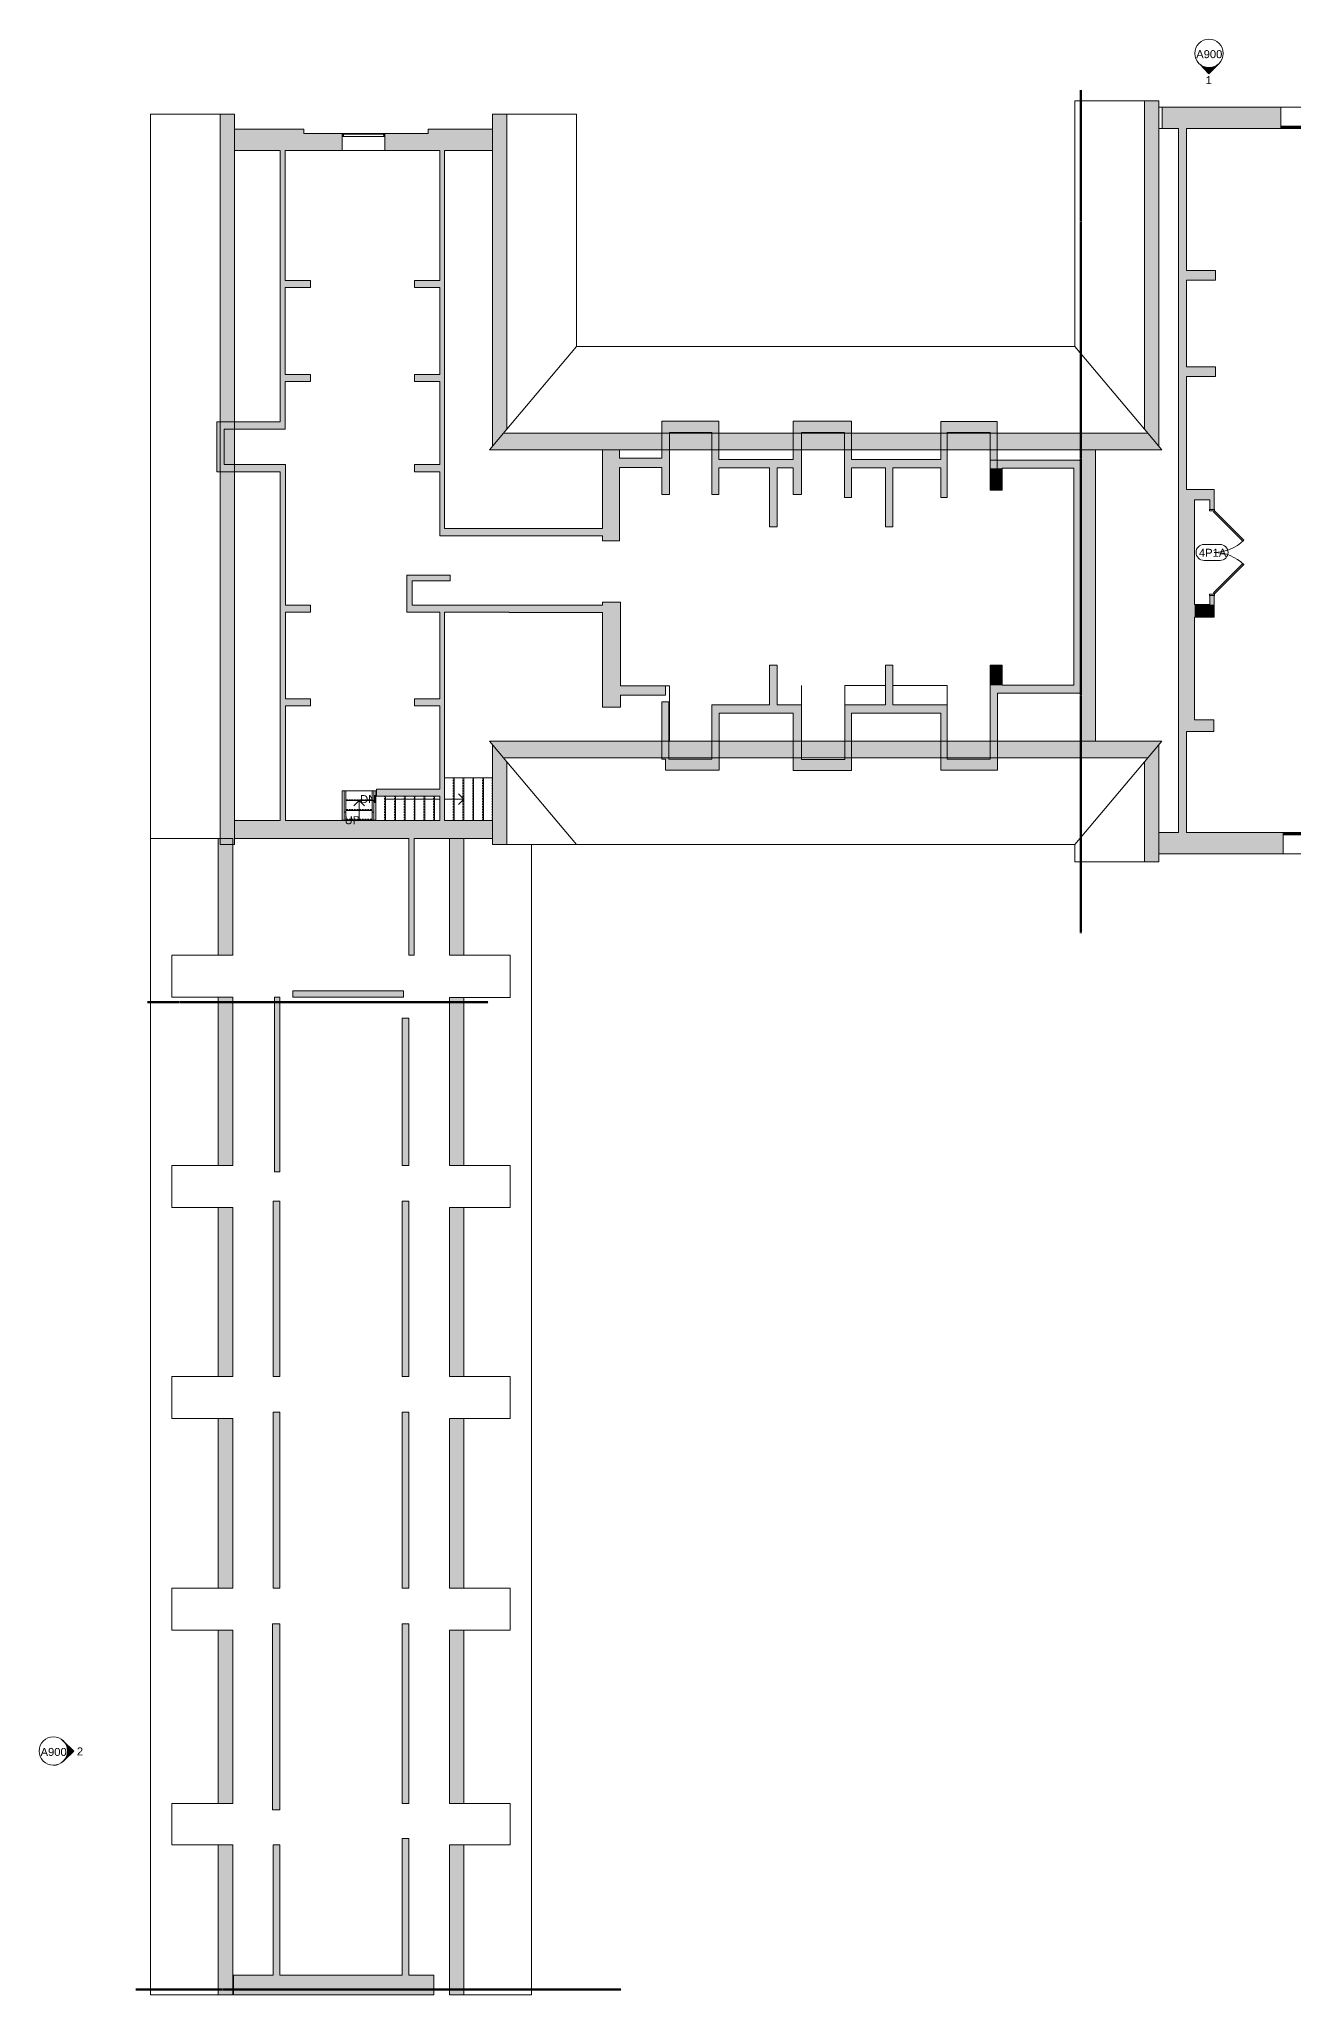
# Model space of a CAD drawing. Header units: inches. Extents: x -1170 to 1482, y -2640 to 915.
# Drawn here: x -1170 to 241, y -1284 to 915 of the extents above; entities that cross this region are included whole.
import ezdxf

# ---------------------------------------------------------------- set-up
doc = ezdxf.new("R2010")
doc.units = ezdxf.units.IN
doc.header["$MEASUREMENT"] = 0
doc.linetypes.add('Dash', pattern=[0.25, 0.125, -0.125])
doc.linetypes.add('Overhead 1_16_', pattern=[0.101562, 0.0625, -0.039062])
for name, color, linetype, lineweight in [('A-ANNO-MATC', 214, 'Dash', 140), ('A-DOOR', 31, 'Continuous', 13), ('A-DOOR-FRAM', 31, 'Continuous', 20), ('A-DOOR-IDEN', 31, 'Continuous', 9), ('A-FLOR', 192, 'Continuous', 13), ('A-FLOR-HRAL', 11, 'Continuous', 9), ('A-GLAZ', 151, 'Continuous', 13), ('A-ROOF', 132, 'Continuous', 13), ('A-ROOF-PATT', 132, 'Continuous', 13), ('A-WALL', 113, 'Continuous', 13), ('A-WALL-PATT', 111, 'Continuous', 13), ('G-ANNO-SYMB', 111, 'Continuous', 9), ('I-WALL', 2, 'Continuous', 13), ('S-STRS', 31, 'Continuous', 13), ('S-STRS-ANNO', 31, 'Continuous', 9), ('S-STRS-IDEN', 31, 'Continuous', 9)]:
    doc.layers.add(name, color=color, linetype=linetype, lineweight=lineweight)
doc.styles.add('Arial', font='arial.ttf', dxfattribs={"height": 9})
doc.styles.add('Swis721 Lt BT', font='swissl.ttf', dxfattribs={"height": 9})

# ---------------------------------------------------------------- blocks, each defined once
blk = doc.blocks.new('Double Flush - D3 7_9_5_ X 6_10_-5793733-4th Floor Construction')
at = {"layer": 'A-DOOR', "color": 8, "lineweight": 20}
for p, q in [((-46.7, 2.8), (-13.7, 35.8)), ((-12.5, 34.5), (-45.5, 1.6)), ((-13.7, 35.8), (-12.5, 34.5)), ((13.7, 35.8), (12.5, 34.5)), ((12.5, 34.5), (45.5, 1.6)), ((46.7, 2.8), (13.7, 35.8)), ((-45.5, 1.6), (-46.7, 2.8)), ((45.5, 1.6), (46.7, 2.8))]:
    blk.add_line(p, q, dxfattribs=at)
at = {"layer": 'A-DOOR', "lineweight": 9}
for centre, start, end in [((-46.7, 2.8), 359.5, 45), ((46.7, 2.8), 135, 180.5)]:
    blk.add_arc(centre, 46.6, start, end, dxfattribs=at)
at = {"layer": 'A-DOOR-FRAM', "color": 8}
for p, q in [((-48.8, 2.8), (-46.8, 2.8)), ((-48.8, 2.8), (-48.8, 2.3)), ((-48.8, 2.3), (-48.3, 2.3)), ((-48.3, -2.3), (-48.3, 2.3)), ((-46.8, -2.8), (-46.8, 2.8)), ((46.8, -2.8), (46.8, 2.8)), ((46.8, 2.8), (48.8, 2.8)), ((48.3, 2.3), (48.8, 2.3)), ((48.3, -2.3), (48.3, 2.3)), ((48.8, 2.8), (48.8, 2.3)), ((-48.8, -2.3), (-48.3, -2.3)), ((-48.8, -2.8), (-48.8, -2.3)), ((-48.8, -2.8), (-46.8, -2.8)), ((46.8, -2.8), (48.8, -2.8)), ((48.3, -2.3), (48.8, -2.3)), ((48.8, -2.8), (48.8, -2.3))]:
    blk.add_line(p, q, dxfattribs=at)
blk = doc.blocks.new('Window-Fixed-Round - 48_ Diameter-6831773-4th Floor Construction')
at = {"layer": 'A-GLAZ', "color": 8, "lineweight": 20}
for p, q in [((-24, 9.5), (-24, -9.5)), ((-24, 9.5), (-22.5, 9.5)), ((-24, 6), (-22.75, 6)), ((-23.5, 9.5), (-23.5, 7.75)), ((-23.5, 7.75), (-22.75, 7.75)), ((-22.5, 7.75), (-22.75, 7.75)), ((-22.75, 7.75), (-22.75, 6)), ((-22.5, 9.5), (-22.5, 7.75)), ((-22.5, 8.625), (22.5, 8.625)), ((22.5, 9.5), (24, 9.5)), ((22.5, 9.5), (22.5, 7.75)), ((22.5, 7.75), (22.75, 7.75)), ((22.75, 7.75), (22.75, 6)), ((23.5, 7.75), (22.75, 7.75)), ((22.75, 6), (24, 6)), ((23.5, 9.5), (23.5, 7.75)), ((24, -9.5), (24, 9.5))]:
    blk.add_line(p, q, dxfattribs=at)
at = {"layer": 'A-GLAZ'}
for p, q in [((24, 9.5), (-24, 9.5)), ((-24, -9.5), (24, -9.5))]:
    blk.add_line(p, q, dxfattribs=at)
at = {"layer": 'A-GLAZ', "lineweight": 9}
for p, q in [((22.75, 6), (-22.75, 6)), ((-22.5, 9.5), (22.5, 9.5))]:
    blk.add_line(p, q, dxfattribs=at)
blk = doc.blocks.new('FP_1-4th Floor Construction')
at = {"layer": 'A-GLAZ'}
for p, q in [((15, 11.25), (15, 10.5)), ((15, 10), (15, 9.25)), ((21, 10.5), (21, 11.25)), ((21, 9.25), (21, 10))]:
    blk.add_line(p, q, dxfattribs=at)
blk = doc.blocks.new('Half-round_Fanlight_2499 - 72_ Diameter 2-6971741-4th Floor Construction')
at = {"layer": 'A-GLAZ'}
h = blk.add_hatch(color=250, dxfattribs=at)
h.paths.add_polyline_path([(3.4, 10.5), (3.4, 10), (3.5, 10), (3.5, 10.5)], flags=0)
h.paths.add_polyline_path([(7.4, 10.5), (7.4, 10), (8.1, 10), (8.1, 10.5)], flags=0)
h.paths.add_polyline_path([(28.6, 10.5), (27.9, 10.5), (27.9, 10), (28.6, 10)], flags=0)
h.paths.add_polyline_path([(32.5, 10.5), (32.5, 10), (32.6, 10), (32.6, 10.5)], flags=0)
blk.add_hatch(color=250, dxfattribs=at).paths.add_polyline_path([(13.3, 10.5), (3.4, 10.5), (3.4, 10), (32.6, 10), (32.6, 10.5)], flags=0)
at = {"layer": 'A-GLAZ', "lineweight": 9}
for p, q in [((3.4, 12), (32.6, 12)), ((3.4, 11.2), (15, 11.2)), ((15, 9.3), (3.4, 9.3)), ((21, 11.2), (32.6, 11.2)), ((32.6, 9.3), (21, 9.3)), ((32.6, -12), (3.4, -12))]:
    blk.add_line(p, q, dxfattribs=at)
at = {"layer": 'A-GLAZ', "color": 8, "lineweight": 20}
for p, q in [((3.5, 10.5), (3.4, 10.5)), ((32.6, 10.5), (3.4, 10.5)), ((3.4, 10), (3.5, 10)), ((3.4, 10), (32.6, 10)), ((3.5, 10), (3.5, 10.5)), ((8.1, 10.5), (7.4, 10.5)), ((7.4, 10.5), (7.4, 10)), ((7.4, 10), (8.1, 10)), ((8.1, 10), (8.1, 10.5)), ((28.6, 10.5), (27.9, 10.5)), ((27.9, 10.5), (27.9, 10)), ((27.9, 10), (28.6, 10)), ((28.6, 10), (28.6, 10.5)), ((32.6, 10.5), (32.5, 10.5)), ((32.5, 10.5), (32.5, 10)), ((32.5, 10), (32.6, 10))]:
    blk.add_line(p, q, dxfattribs=at)
at = {"layer": 'A-GLAZ'}
for p, q in [((15, 10.5), (15, 11.2)), ((15, 11.2), (21, 11.2)), ((15, 9.3), (15, 10)), ((21, 9.3), (15, 9.3)), ((21, 11.2), (21, 10.5)), ((21, 10), (21, 9.3))]:
    blk.add_line(p, q, dxfattribs=at)
blk.add_blockref('FP_1-4th Floor Construction', (0, 0), dxfattribs=at)
blk = doc.blocks.new('FP_3-4th Floor Construction')
at = {"layer": 'A-GLAZ'}
for p, q in [((15, 11.25), (15, 10.5)), ((15, 10), (15, 9.25)), ((21, 10.5), (21, 11.25)), ((21, 9.25), (21, 10))]:
    blk.add_line(p, q, dxfattribs=at)
blk = doc.blocks.new('Half-round_Fanlight_2499 - 72_ Diameter 2-V2-4th Floor Construction')
at = {"layer": 'A-GLAZ'}
blk.add_hatch(color=250, dxfattribs=at).paths.add_polyline_path([(22.7, 10), (30.1, 10), (30.1, 10.5), (5.9, 10.5), (5.9, 10)], flags=0)
h = blk.add_hatch(color=250, dxfattribs=at)
h.paths.add_polyline_path([(28.6, 10), (28.6, 10.5), (27.9, 10.5), (27.9, 10)], flags=0)
h.paths.add_polyline_path([(8.1, 10), (8.1, 10.5), (7.4, 10.5), (7.4, 10)], flags=0)
at = {"layer": 'A-GLAZ', "lineweight": 9}
for p, q in [((5.9, 12), (30.1, 12)), ((5.9, 11.2), (15, 11.2)), ((15, 9.3), (5.9, 9.3)), ((21, 11.2), (30.1, 11.2)), ((30.1, 9.3), (21, 9.3)), ((30.1, -12), (5.9, -12))]:
    blk.add_line(p, q, dxfattribs=at)
at = {"layer": 'A-GLAZ', "color": 8, "lineweight": 20}
for p, q in [((30.1, 10.5), (5.9, 10.5)), ((5.9, 10), (30.1, 10)), ((8.1, 10.5), (7.4, 10.5)), ((7.4, 10.5), (7.4, 10)), ((7.4, 10), (8.1, 10)), ((8.1, 10), (8.1, 10.5)), ((28.6, 10.5), (27.9, 10.5)), ((27.9, 10.5), (27.9, 10)), ((27.9, 10), (28.6, 10)), ((28.6, 10), (28.6, 10.5))]:
    blk.add_line(p, q, dxfattribs=at)
at = {"layer": 'A-GLAZ'}
for p, q in [((15, 10.5), (15, 11.2)), ((15, 11.2), (21, 11.2)), ((15, 9.3), (15, 10)), ((21, 9.3), (15, 9.3)), ((21, 11.2), (21, 10.5)), ((21, 10), (21, 9.3))]:
    blk.add_line(p, q, dxfattribs=at)
blk.add_blockref('FP_3-4th Floor Construction', (0, 0), dxfattribs=at)
blk = doc.blocks.new('Top Rail Type - Top Rail_Internal_-7565227-4th Floor Construction')
at = {"layer": 'A-FLOR-HRAL'}
for p, q in [((-795.1, 45.7), (-793.1, 45.7)), ((-795.1, 36.8), (-795.1, 45.7)), ((-793.1, 45.7), (-793.1, 36.8)), ((-793.1, 36.8), (-795.1, 36.8))]:
    blk.add_line(p, q, dxfattribs=at)
blk = doc.blocks.new('Top Rail Type - Top Rail_Internal_-V6-4th Floor Construction')
at = {"layer": 'A-FLOR-HRAL'}
for p, q in [((-795.1, 69.8), (-793.1, 69.8)), ((-795.1, 58.8), (-795.1, 69.8)), ((-793.1, 58.8), (-793.1, 69.8)), ((-795.1, 36.8), (-795.1, 58.8)), ((-793.1, 36.8), (-793.1, 58.8)), ((-795.1, 36.8), (-793.1, 36.8))]:
    blk.add_line(p, q, dxfattribs=at)
blk = doc.blocks.new('Top Rail Type - Top Rail_Internal_-7565239-4th Floor Construction')
at = {"layer": 'A-FLOR-HRAL'}
for p, q in [((-826.7, 45.7), (-824.7, 45.7)), ((-826.7, 36.8), (-826.7, 45.7)), ((-824.7, 45.7), (-824.7, 36.8)), ((-824.7, 36.8), (-826.7, 36.8))]:
    blk.add_line(p, q, dxfattribs=at)
blk = doc.blocks.new('Top Rail Type - Top Rail_Internal_-V7-4th Floor Construction')
at = {"layer": 'A-FLOR-HRAL'}
for p, q in [((-826.7, 69.8), (-824.7, 69.8)), ((-826.7, 58.8), (-826.7, 69.8)), ((-824.7, 58.8), (-824.7, 69.8)), ((-826.7, 36.8), (-826.7, 58.8)), ((-824.7, 36.8), (-824.7, 58.8)), ((-826.7, 36.8), (-824.7, 36.8))]:
    blk.add_line(p, q, dxfattribs=at)
blk = doc.blocks.new('Elevation - Filled Arrow 2-347888-4th Floor Construction')
at = {"layer": 'G-ANNO-SYMB'}
blk.add_circle((0, 0), 0.166, dxfattribs=at)
blk = doc.blocks.new('Elevation - Filled Arrow-151867-4th Floor Construction')
at = {"layer": 'G-ANNO-SYMB'}
h = blk.add_hatch(color=256, dxfattribs=at)
edge = h.paths.add_edge_path(flags=0)
edge.add_line((0, 0.239), (0.11, 0.125))
edge.add_arc((0, 0), 0.167, 48.498, 130.5571)
edge.add_line((-0.109, 0.126), (0, 0.239))
for p, q in [((0, 0.239), (-0.109, 0.126)), ((-0.108, 0.127), (0, 0.239)), ((0, 0.239), (-0.108, 0.127)), ((0, 0.239), (0.11, 0.125)), ((0.11, 0.125), (0, 0.239))]:
    blk.add_line(p, q, dxfattribs=at)
blk.add_ellipse((0, 0), major_axis=(-0.167, 0), ratio=0.999376, start_param=3.141593, end_param=6.283185, dxfattribs=at)
blk = doc.blocks.new('Door Tag - Door Tag-41184-4th Floor Construction')
at = {"layer": 'A-DOOR-IDEN'}
for p, q in [((-0.09375, 0.09375), (0.09375, 0.09375)), ((-0.09375, -0.09375), (0.09375, -0.09375))]:
    blk.add_line(p, q, dxfattribs=at)
for centre, start, end in [((-0.09375, 0), 90, 270), ((0.09375, 0), 270, 90)]:
    blk.add_arc(centre, 0.09375, start, end, dxfattribs=at)

msp = doc.modelspace()

# ---------------------------------------------------------------- hatches: boundary and pattern name
at = {"layer": 'A-ROOF-PATT'}
h = msp.add_hatch(color=250, dxfattribs=at)
h.paths.add_polyline_path([(73.2, -10.2), (89.4, -10.2), (89.4, 121.7), (73.2, 102.4), (73.2, -1.8)], flags=0)
h.paths.add_polyline_path([(393.1, -10.2), (409.3, -10.2), (409.3, 86.5), (393.1, 106.5), (393.1, -1.8)], flags=0)
h.paths.add_polyline_path([(89.4, 457), (89.4, 845.6), (73.2, 845.6), (73.2, 476.3)], flags=0)
h.paths.add_polyline_path([(393.1, 473.8), (409.3, 493.8), (409.3, 845.6), (393.1, 845.6), (393.1, 547.4)], flags=0)
h = msp.add_hatch(color=250, dxfattribs=at)
h.paths.add_polyline_path([(-966, 9.3), (-949.8, 9.3), (-949.8, 830.8), (-966, 830.8), (-966, 272.8)], flags=0)
h.paths.add_polyline_path([(-659.8, 9.3), (-643.6, 9.3), (-643.6, 102.4), (-659.8, 121.7)], flags=0)
h.paths.add_polyline_path([(-659.8, 457), (-643.6, 476.3), (-643.6, 830.8), (-659.8, 830.8), (-659.8, 547.4)], flags=0)
h = msp.add_hatch(color=250, dxfattribs=at)
h.paths.add_polyline_path([(-356, 106.7), (76.8, 106.7), (92.7, 125.6), (-663.2, 125.6), (-647.3, 106.7), (-511.3, 106.7)], flags=0)
h.paths.add_polyline_path([(-663.2, 453), (92.7, 453), (76.8, 471.9), (-647.3, 471.9)], flags=0)
h = msp.add_hatch(color=250, dxfattribs=at)
h.paths.add_polyline_path([(-952, -1284.2), (-952, -1115.5), (-968.3, -1115.5), (-968.3, -1284.2)], flags=0)
h.paths.add_polyline_path([(-708.3, -1284.2), (-692.1, -1284.2), (-692.1, -1115.5), (-708.3, -1115.5)], flags=0)
h.paths.add_polyline_path([(-708.3, -1069), (-692.1, -1069), (-692.1, -874.2), (-708.3, -874.2)], flags=0)
h.paths.add_polyline_path([(-968.3, -1069), (-952, -1069), (-952, -874.2), (-968.3, -874.2)], flags=0)
h.paths.add_polyline_path([(-692.1, -826.9), (-692.1, -636.2), (-708.3, -636.2), (-708.3, -826.9)], flags=0)
h.paths.add_polyline_path([(-952, -826.9), (-952, -636.2), (-968.3, -636.2), (-968.3, -826.9)], flags=0)
h.paths.add_polyline_path([(-708.3, -589), (-692.1, -589), (-692.1, -398.9), (-708.3, -398.9)], flags=0)
h.paths.add_polyline_path([(-952, -589), (-952, -398.9), (-968.3, -398.9), (-968.3, -589)], flags=0)
h.paths.add_polyline_path([(-708.3, -351.5), (-692.1, -351.5), (-692.1, -162.5), (-708.3, -162.5), (-708.3, -276.3)], flags=0)
h.paths.add_polyline_path([(-952, -351.5), (-952, -162.3), (-968.3, -162.3), (-968.3, -351.5)], flags=0)
h.paths.add_polyline_path([(-968.3, -114.9), (-952, -114.9), (-952, 16.3), (-968.3, 16.3), (-968.3, -1.8)], flags=0)
h.paths.add_polyline_path([(-692.1, -114.9), (-692.1, 16.3), (-708.3, 16.3), (-708.3, -114.9)], flags=0)
at = {"layer": 'A-WALL-PATT', "lineweight": 9}
h = msp.add_hatch(color=7, dxfattribs=at)
h.paths.add_polyline_path([(404.1, 814.5), (404.1, 838.5), (255.9, 838.5), (255.9, 814.5), (356.7, 814.5)], flags=0)
h.paths.add_polyline_path([(226.6, 814.5), (226.6, 838.5), (93.2, 838.5), (93.2, 814.5), (226.6, 814.5)], flags=0)
for points in [[(-872.1, 789.9), (-872.1, 813.9), (-949.8, 813.9), (-949.8, 789.9), (-893, 789.9)], [(-666.7, 789.9), (-659.8, 789.9), (-659.8, 813.9), (-732.1, 813.9), (-732.1, 789.9), (-713.7, 789.9)], [(120.5, 22.8), (120.5, 814.5), (111.5, 814.5), (111.5, 22.8)], [(-893, 484.5), (-893, 789.9), (-898.5, 789.9), (-898.5, 484.5)], [(-719.2, 356.6), (-713.7, 356.6), (-713.7, 789.9), (-719.2, 789.9), (-719.2, 428.6)], [(-864.4, 635.6), (-864.4, 643.6), (-893, 643.6), (-893, 635.6)], [(-719.2, 635.6), (-719.2, 643.6), (-747.5, 643.6), (-747.5, 635.6)], [(153, 643.8), (153, 654.8), (120.5, 654.8), (120.5, 643.8)], [(-864.4, 530), (-864.4, 538), (-893, 538), (-893, 530)], [(-719.2, 530), (-719.2, 538), (-747.4, 538), (-747.4, 530)], [(153, 535.6), (153, 546.6), (120.5, 546.6), (120.5, 535.6)], [(-961.7, 436.6), (-961.7, 484.5), (-969.7, 484.5), (-969.7, 436.6)], [(-893, 476.5), (-893, 484.5), (-961.7, 484.5), (-961.7, 476.5)], [(-461, 403.1), (-461, 485.3), (-469.5, 485.3), (-469.5, 403.1)], [(-413.2, 472.8), (-405.2, 472.8), (-405.2, 485.3), (-461, 485.3), (-461, 472.8)], [(-312.4, 403.1), (-312.4, 485.3), (-321.9, 485.3), (-321.9, 403.1)], [(-264, 472.8), (-256, 472.8), (-256, 485.3), (-312.4, 485.3), (-312.4, 472.8)], [(-148.7, 399.7), (-148.7, 485), (-155.7, 485), (-155.7, 399.7)], [(-100.4, 472.5), (-92.4, 472.5), (-92.4, 485), (-148.7, 485), (-148.7, 472.5)], [(-405.2, 403.1), (-405.2, 472.8), (-413.2, 472.8), (-413.2, 403.1)], [(-264, 399.7), (-256, 399.7), (-256, 472.8), (-264, 472.8)], [(-92.4, 408.6), (-92.4, 472.5), (-100.4, 472.5), (-100.4, 408.6)], [(-517.1, 350.7), (-517.1, 453), (-536.1, 453), (-536.1, 350.7)], [(-469.5, 433.2), (-469.5, 443.7), (-517.1, 443.7), (-517.1, 433.2)], [(-339.9, 432.8), (-321.9, 432.8), (-321.9, 442.3), (-405.2, 442.3), (-405.2, 432.8), (-348.4, 432.8)], [(-155.7, 432.9), (-155.7, 442.4), (-256, 442.4), (-256, 432.9), (-200.6, 432.9)], [(-6.1, 432.5), (-6.1, 441.5), (-100.4, 441.5), (-100.4, 432.5), (-45.3, 432.5)], [(-6.1, 179.4), (1.9, 179.4), (1.9, 441.5), (-6.1, 441.5), (-6.1, 188.4)], [(18.2, 125.6), (18.2, 453), (1.7, 453), (1.7, 125.6)], [(-898.5, 428.6), (-892.5, 428.6), (-892.5, 436.6), (-969.7, 436.6), (-969.7, 428.6)], [(-892.5, 36.3), (-892.5, 428.6), (-898.5, 428.6), (-898.5, 36.3)], [(-719.2, 428.6), (-719.2, 436.6), (-747.5, 436.6), (-747.5, 428.6)], [(-339.9, 366.6), (-339.9, 432.8), (-348.4, 432.8), (-348.4, 366.6)], [(-209.6, 366.6), (-209.6, 432.9), (-218.1, 432.9), (-218.1, 366.6)], [(-86.9, 407.7), (-86.9, 432.5), (-100.4, 432.5), (-100.4, 407.7)], [(146.8, 397.1), (151.5, 397.1), (151.5, 408.6), (120.5, 408.6), (120.5, 397.1), (129.5, 397.1)], [(120.5, 149.6), (129.5, 149.6), (129.5, 397.1), (120.5, 397.1), (120.5, 272.8)], [(-536.1, 356.6), (-536.1, 364.6), (-713.7, 364.6), (-713.7, 356.6), (-666.7, 356.6)], [(-707.5, 305.7), (-707.5, 312.2), (-756.2, 312.2), (-756.2, 305.7), (-750.2, 305.7)], [(-750.2, 270.6), (-750.2, 305.7), (-756.2, 305.7), (-756.2, 270.6)], [(-864.4, 270.5), (-864.4, 278.5), (-892.5, 278.5), (-892.5, 270.5)], [(-666.7, 270.6), (-641, 270.6), (-641, 278.6), (-750.2, 278.6), (-750.2, 270.6), (-713.7, 270.6)], [(-713.7, 36.3), (-713.7, 270.6), (-719.2, 270.6), (-719.2, 36.3)], [(-536.1, 270.1), (-536.1, 278.6), (-641, 278.6), (-641, 270.1)], [(-516.1, 163.7), (-516.1, 281.9), (-536.1, 281.9), (-536.1, 163.7)], [(129.5, 265.1), (151.5, 265.1), (151.5, 279.1), (129.5, 279.1), (129.5, 272.8)], [(-339.9, 166.6), (-339.9, 211.2), (-348.4, 211.2), (-348.4, 166.6)], [(-209.6, 166.4), (-209.6, 211.2), (-218.1, 211.2), (-218.1, 166.4)], [(-86.9, 188.4), (-86.9, 211.2), (-100.4, 211.2), (-100.4, 188.4)], [(-465.3, 177.3), (-465.3, 187.8), (-516.1, 187.8), (-516.1, 177.3), (-511.3, 177.3)], [(-6.1, 179.4), (-6.1, 188.4), (-100.4, 188.4), (-100.4, 179.4), (-45.3, 179.4)], [(-91.9, 92.8), (-91.9, 179.4), (-100.4, 179.4), (-100.4, 92.8)], [(-864.4, 165.2), (-864.4, 173.2), (-892.5, 173.2), (-892.5, 165.2)], [(-719.2, 165.2), (-719.2, 173.2), (-747.5, 173.2), (-747.5, 165.2)], [(-465.3, 105.3), (-461.5, 105.3), (-461.5, 170), (-469.5, 170), (-469.5, 105.3)], [(-413.1, 92.8), (-405.1, 92.8), (-405.1, 166.6), (-413.1, 166.6), (-413.1, 105.3)], [(-321.9, 157.1), (-321.9, 166.6), (-405.1, 166.6), (-405.1, 157.1), (-356, 157.1)], [(-312.4, 105), (-312.4, 166.6), (-321.9, 166.6), (-321.9, 105)], [(-263.5, 92.5), (-256, 92.5), (-256, 166.4), (-263.5, 166.4), (-263.5, 105)], [(-155.7, 156.9), (-155.7, 166.4), (-256, 166.4), (-256, 156.9), (-200.6, 156.9)], [(-148.7, 105.3), (-148.7, 166.4), (-155.7, 166.4), (-155.7, 105.3)], [(151.4, 136.6), (151.4, 149.6), (120.5, 149.6), (120.5, 136.6)], [(-413.1, 92.8), (-413.1, 105.3), (-465.3, 105.3), (-465.3, 92.8)], [(-263.5, 92.5), (-263.5, 105), (-321.9, 105), (-321.9, 92.5)], [(-100.4, 92.8), (-100.4, 105.3), (-155.7, 105.3), (-155.7, 92.8)], [(-719.2, 63.6), (-719.2, 71.6), (-790.1, 71.6), (-790.1, 63.6)], [(-659.8, 16.3), (-659.8, 36.3), (-949.8, 36.3), (-949.8, 16.3), (-666.7, 16.3)], [(-754.1, -114.9), (-748.1, -114.9), (-748.1, 16.3), (-754.1, 16.3), (-754.1, -1.8)], [(-899.1, -358.5), (-899.1, -162.3), (-905.1, -162.3), (-905.1, -358.5)], [(-759.9, -162.3), (-759.9, -155.3), (-884.4, -155.3), (-884.4, -162.3)], [(-754, -351.5), (-754, -185.9), (-761.3, -185.9), (-761.3, -351.5)], [(-899.1, -589), (-899.1, -391.6), (-906.3, -391.6), (-906.3, -589)], [(-754, -589), (-754, -391.6), (-761.3, -391.6), (-761.3, -589)], [(-899.1, -826.9), (-899.1, -628.9), (-906.3, -628.9), (-906.3, -826.9)], [(-754, -826.9), (-754, -628.9), (-761.3, -628.9), (-761.3, -826.9)], [(-899.1, -1076.2), (-899.1, -867), (-907.1, -867), (-907.1, -1076.2)], [(-754, -1069), (-754, -867), (-761.3, -867), (-761.3, -1069)], [(-899.1, -1262.2), (-899.1, -1115.3), (-906.3, -1115.3), (-906.3, -1262.2)], [(-754, -1262.2), (-754, -1108.2), (-761.3, -1108.2), (-761.3, -1262.2)], [(-725.8, -1284.2), (-725.8, -1262.2), (-951.1, -1262.2), (-951.1, -1284.2)]]:
    msp.add_hatch(color=7, dxfattribs=at).paths.add_polyline_path(points, flags=0)
h = msp.add_hatch(color=7, dxfattribs=at)
h.paths.add_polyline_path([(-732.1, 789.9), (-732.1, 808.9), (-780.8, 808.9), (-780.8, 789.9)], flags=0)
h.paths.add_polyline_path([(-828.8, 789.9), (-828.8, 808.9), (-872.1, 808.9), (-872.1, 789.9)], flags=0)
h = msp.add_hatch(color=7, dxfattribs=at)
h.paths.add_polyline_path([(151.5, 279.1), (151.5, 289.5), (146.8, 289.5), (146.8, 279.1)], flags=0)
h.paths.add_polyline_path([(151.5, 386.1), (151.5, 397.1), (146.8, 397.1), (146.8, 386.1)], flags=0)
h = msp.add_hatch(color=7, dxfattribs=at)
h.paths.add_polyline_path([(393.1, -1.2), (393.1, 22.8), (253.4, 22.8), (253.4, -1.2), (265.4, -1.2)], flags=0)
h.paths.add_polyline_path([(226.6, -1.2), (229.1, -1.2), (229.1, 22.8), (89.4, 22.8), (89.4, -1.2), (187.7, -1.2)], flags=0)

# ---------------------------------------------------------------- linework, layer by layer
at = {"layer": 'A-ANNO-MATC'}
for p, q in [((1.7, 857.5), (1.7, -90.5)), ((-1047.6, -168), (-664.6, -168)), ((-1061, -1278.3), (-515, -1278.3))]:
    msp.add_line(p, q, dxfattribs=at)
at = {"layer": 'A-FLOR'}
for p, q in [((-218.1, 432.8), (-256, 432.8)), ((-155.7, 432.8), (-209.6, 432.8)), ((-465.3, 187.8), (-461, 187.8)), ((-461, 187.8), (-461, 125.6)), ((-312.4, 188.2), (-312.4, 166.6)), ((-263.5, 166.4), (-263.5, 188.1)), ((-263.5, 188.1), (-218.1, 188.1)), ((-209.6, 188.1), (-148.7, 188.1)), ((-148.7, 188.1), (-148.7, 166.4)), ((-791.1, 63.6), (-790.1, 63.6)), ((-825.2, 36.3), (-825.2, 36.8))]:
    msp.add_line(p, q, dxfattribs=at)
at = {"layer": 'A-ROOF'}
for p, q in [((-5.1, 845.6), (-5.1, 569.3)), ((73.2, 845.6), (-5.1, 845.6)), ((-1044.3, 830.8), (-1044.3, 9.3)), ((-966, 830.8), (-1044.3, 830.8)), ((-565.3, 830.8), (-643.6, 830.8)), ((-565.3, 569.3), (-565.3, 830.8)), ((-643.6, 476.3), (-565.3, 569.3)), ((-5.1, 569.3), (-565.3, 569.3)), ((-5.1, 569.3), (73.2, 476.3)), ((-565.3, 9.3), (-643.6, 102.4)), ((73.2, 102.4), (-5.1, 9.3)), ((-968.3, 16.3), (-1044.3, 16.3)), ((-1044.3, 16.3), (-1044.3, -1284.2)), ((-643.6, 9.3), (-5.1, 9.3)), ((-616.1, -1284.2), (-616.1, 9.3)), ((-5.1, -10.2), (-5.1, 9.3)), ((-5.1, -10.2), (73.2, -10.2)), ((-1020.3, -162.3), (-1020.3, -114.9)), ((-1020.3, -114.9), (-968.3, -114.9)), ((-692.1, -114.9), (-640.1, -114.9)), ((-640.1, -114.9), (-640.1, -162.5)), ((-968.3, -162.3), (-1020.3, -162.3)), ((-640.1, -162.5), (-692.1, -162.5)), ((-1020.3, -398.9), (-1020.3, -351.5)), ((-1020.3, -351.5), (-968.3, -351.5)), ((-692.1, -351.5), (-640.1, -351.5)), ((-640.1, -351.5), (-640.1, -398.9)), ((-968.3, -398.9), (-1020.3, -398.9)), ((-640.1, -398.9), (-692.1, -398.9)), ((-1020.3, -636.2), (-1020.3, -589)), ((-1020.3, -589), (-968.3, -589)), ((-692.1, -589), (-640.1, -589)), ((-640.1, -589), (-640.1, -636.2)), ((-968.3, -636.2), (-1020.3, -636.2)), ((-640.1, -636.2), (-692.1, -636.2)), ((-1020.3, -874.2), (-1020.3, -826.9)), ((-1020.3, -826.9), (-968.3, -826.9)), ((-692.1, -826.9), (-640.1, -826.9)), ((-640.1, -826.9), (-640.1, -874.2)), ((-968.3, -874.2), (-1020.3, -874.2)), ((-640.1, -874.2), (-692.1, -874.2)), ((-1020.3, -1115.5), (-1020.3, -1069)), ((-1020.3, -1069), (-968.3, -1069)), ((-692.1, -1069), (-640.1, -1069)), ((-640.1, -1069), (-640.1, -1115.5)), ((-968.3, -1115.5), (-1020.3, -1115.5)), ((-640.1, -1115.5), (-692.1, -1115.5)), ((-1044.3, -1284.2), (-968.3, -1284.2)), ((-692.1, -1284.2), (-616.1, -1284.2))]:
    msp.add_line(p, q, dxfattribs=at)
at = {"layer": 'A-ROOF', "color": 8, "lineweight": 20}
for p, q in [((89.4, 845.6), (73.2, 845.6)), ((73.2, 845.6), (73.2, 476.3)), ((89.4, 457), (89.4, 845.6)), ((-949.8, 830.8), (-966, 830.8)), ((-966, 830.8), (-966, 9.3)), ((-949.8, 9.3), (-949.8, 830.8)), ((-659.8, 830.8), (-659.8, 457)), ((-643.6, 830.8), (-659.8, 830.8)), ((-643.6, 476.3), (-643.6, 830.8)), ((-643.6, 476.3), (-663.2, 453)), ((76.8, 471.9), (-647.3, 471.9)), ((73.2, 476.3), (92.7, 453)), ((-663.2, 453), (92.7, 453)), ((92.7, 125.6), (-663.2, 125.6)), ((-663.2, 125.6), (-643.6, 102.4)), ((-659.8, 121.7), (-659.8, 9.3)), ((92.7, 125.6), (73.2, 102.4)), ((89.4, -10.2), (89.4, 121.7)), ((-647.3, 106.7), (76.8, 106.7)), ((-643.6, 9.3), (-643.6, 102.4)), ((73.2, 102.4), (73.2, -10.2)), ((-952, 16.3), (-968.3, 16.3)), ((-968.3, 16.3), (-968.3, -114.9)), ((-966, 9.3), (-949.8, 9.3)), ((-952, -114.9), (-952, 16.3)), ((-708.3, 16.3), (-708.3, -114.9)), ((-692.1, -114.9), (-692.1, 16.3)), ((-659.8, 9.3), (-643.6, 9.3)), ((73.2, -10.2), (89.4, -10.2)), ((-968.3, -114.9), (-952, -114.9)), ((-708.3, -114.9), (-692.1, -114.9)), ((-952, -162.3), (-968.3, -162.3)), ((-968.3, -162.3), (-968.3, -351.5)), ((-952, -351.5), (-952, -162.3)), ((-708.3, -162.5), (-708.3, -351.5)), ((-692.1, -162.5), (-708.3, -162.5)), ((-692.1, -351.5), (-692.1, -162.5)), ((-968.3, -351.5), (-952, -351.5)), ((-708.3, -351.5), (-692.1, -351.5)), ((-952, -398.9), (-968.3, -398.9)), ((-968.3, -398.9), (-968.3, -589)), ((-952, -589), (-952, -398.9)), ((-708.3, -398.9), (-708.3, -589)), ((-692.1, -398.9), (-708.3, -398.9)), ((-692.1, -589), (-692.1, -398.9)), ((-968.3, -589), (-952, -589)), ((-708.3, -589), (-692.1, -589)), ((-952, -636.2), (-968.3, -636.2)), ((-968.3, -636.2), (-968.3, -826.9)), ((-952, -826.9), (-952, -636.2)), ((-708.3, -636.2), (-708.3, -826.9)), ((-692.1, -636.2), (-708.3, -636.2)), ((-692.1, -826.9), (-692.1, -636.2)), ((-968.3, -826.9), (-952, -826.9)), ((-708.3, -826.9), (-692.1, -826.9)), ((-952, -874.2), (-968.3, -874.2)), ((-968.3, -874.2), (-968.3, -1069)), ((-952, -1069), (-952, -874.2)), ((-708.3, -874.2), (-708.3, -1069)), ((-692.1, -874.2), (-708.3, -874.2)), ((-692.1, -1069), (-692.1, -874.2)), ((-968.3, -1069), (-952, -1069)), ((-708.3, -1069), (-692.1, -1069)), ((-952, -1115.5), (-968.3, -1115.5)), ((-968.3, -1115.5), (-968.3, -1284.2)), ((-952, -1284.2), (-952, -1115.5)), ((-708.3, -1115.5), (-708.3, -1284.2)), ((-692.1, -1115.5), (-708.3, -1115.5)), ((-692.1, -1284.2), (-692.1, -1115.5)), ((-968.3, -1284.2), (-952, -1284.2)), ((-708.3, -1284.2), (-692.1, -1284.2))]:
    msp.add_line(p, q, dxfattribs=at)
at = {"layer": 'A-WALL', "lineweight": 9}
for p, q in [((89.4, 838.5), (93.2, 838.5)), ((93.2, 814.5), (89.4, 814.5))]:
    msp.add_line(p, q, dxfattribs=at)
at = {"layer": 'A-WALL', "color": 8, "lineweight": 20}
for p, q in [((226.6, 838.5), (93.2, 838.5)), ((93.2, 838.5), (93.2, 814.5)), ((226.6, 814.5), (226.6, 838.5)), ((-872.1, 813.9), (-949.8, 813.9)), ((-872.1, 808.9), (-872.1, 813.9)), ((-659.8, 813.9), (-732.1, 813.9)), ((-732.1, 813.9), (-732.1, 808.9)), ((93.2, 814.5), (111.5, 814.5)), ((111.5, 814.5), (111.5, 22.8)), ((120.5, 814.5), (226.6, 814.5)), ((120.5, 654.8), (120.5, 814.5)), ((-828.8, 808.9), (-872.1, 808.9)), ((-732.1, 808.9), (-780.8, 808.9)), ((-949.8, 789.9), (-898.5, 789.9)), ((-893, 789.9), (-828.8, 789.9)), ((-780.8, 789.9), (-719.2, 789.9)), ((-713.7, 789.9), (-659.8, 789.9)), ((-864.4, 643.6), (-893, 643.6)), ((-864.4, 635.6), (-864.4, 643.6)), ((-719.2, 643.6), (-747.5, 643.6)), ((-747.5, 643.6), (-747.5, 635.6)), ((153, 654.8), (120.5, 654.8)), ((120.5, 546.6), (120.5, 643.8)), ((120.5, 643.8), (153, 643.8)), ((153, 643.8), (153, 654.8)), ((-893, 635.6), (-864.4, 635.6)), ((-747.5, 635.6), (-719.2, 635.6)), ((-864.4, 538), (-893, 538)), ((-893, 530), (-864.4, 530)), ((-864.4, 530), (-864.4, 538)), ((-719.2, 538), (-747.4, 538)), ((-747.4, 538), (-747.4, 530)), ((-747.4, 530), (-719.2, 530)), ((153, 546.6), (120.5, 546.6)), ((120.5, 408.6), (120.5, 535.6)), ((120.5, 535.6), (153, 535.6)), ((153, 535.6), (153, 546.6)), ((-969.7, 484.5), (-969.7, 428.6)), ((-898.5, 484.5), (-969.7, 484.5)), ((-893, 476.5), (-893, 484.5)), ((-469.5, 485.3), (-469.5, 443.7)), ((-405.2, 485.3), (-469.5, 485.3)), ((-405.2, 442.3), (-405.2, 485.3)), ((-321.9, 485.3), (-321.9, 442.3)), ((-256, 485.3), (-321.9, 485.3)), ((-256, 442.4), (-256, 485.3)), ((-155.7, 485), (-155.7, 442.4)), ((-92.4, 485), (-155.7, 485)), ((-92.4, 408.6), (-92.4, 485)), ((-961.7, 436.6), (-961.7, 476.5)), ((-961.7, 476.5), (-893, 476.5)), ((-461, 403.1), (-461, 472.8)), ((-461, 472.8), (-413.2, 472.8)), ((-413.2, 472.8), (-413.2, 403.1)), ((-312.4, 403.1), (-312.4, 472.8)), ((-312.4, 472.8), (-264, 472.8)), ((-264, 472.8), (-264, 399.7)), ((-148.7, 399.7), (-148.7, 472.5)), ((-148.7, 472.5), (-100.4, 472.5)), ((-100.4, 472.5), (-100.4, 407.7)), ((-536.1, 453), (-536.1, 364.6)), ((-517.1, 443.7), (-517.1, 453)), ((-469.5, 443.7), (-517.1, 443.7)), ((-321.9, 442.3), (-405.2, 442.3)), ((-155.7, 442.4), (-256, 442.4)), ((1.9, 441.5), (-100.4, 441.5)), ((1.7, 453), (1.7, 125.6)), ((1.9, 179.4), (1.9, 441.5)), ((18.2, 125.6), (18.2, 453)), ((-969.7, 428.6), (-898.5, 428.6)), ((-892.5, 436.6), (-961.7, 436.6)), ((-898.5, 428.6), (-898.5, 36.3)), ((-892.5, 278.5), (-892.5, 436.6)), ((-719.2, 436.6), (-747.5, 436.6)), ((-747.5, 436.6), (-747.5, 428.6)), ((-747.5, 428.6), (-719.2, 428.6)), ((-517.1, 350.7), (-517.1, 433.2)), ((-517.1, 433.2), (-469.5, 433.2)), ((-469.5, 433.2), (-469.5, 403.1)), ((-405.2, 403.1), (-405.2, 432.8)), ((-405.2, 432.8), (-348.4, 432.8)), ((-348.4, 432.8), (-348.4, 366.6)), ((-339.9, 432.8), (-321.9, 432.8)), ((-339.9, 366.6), (-339.9, 432.8)), ((-321.9, 432.8), (-321.9, 403.1)), ((-256, 399.7), (-256, 432.9)), ((-256, 432.9), (-218.1, 432.9)), ((-218.1, 432.9), (-218.1, 366.6)), ((-209.6, 432.9), (-155.7, 432.9)), ((-209.6, 366.6), (-209.6, 432.9)), ((-155.7, 432.9), (-155.7, 399.7)), ((-86.9, 432.5), (-6.1, 432.5)), ((-86.9, 407.7), (-86.9, 432.5)), ((-6.1, 432.5), (-6.1, 188.4)), ((-469.5, 403.1), (-461, 403.1)), ((-413.2, 403.1), (-405.2, 403.1)), ((-321.9, 403.1), (-312.4, 403.1)), ((-264, 399.7), (-256, 399.7)), ((-155.7, 399.7), (-148.7, 399.7)), ((-100.4, 408.6), (-92.4, 408.6)), ((-100.4, 407.7), (-86.9, 407.7)), ((151.5, 408.6), (120.5, 408.6)), ((129.5, 397.1), (146.8, 397.1)), ((129.5, 279.1), (129.5, 397.1)), ((146.8, 397.1), (146.8, 386.1)), ((151.5, 386.1), (151.5, 408.6)), ((146.8, 386.1), (151.5, 386.1)), ((-536.1, 364.6), (-713.7, 364.6)), ((-713.7, 356.6), (-536.1, 356.6)), ((-536.1, 356.6), (-536.1, 350.7)), ((-348.4, 366.6), (-339.9, 366.6)), ((-218.1, 366.6), (-209.6, 366.6)), ((-536.1, 350.7), (-517.1, 350.7)), ((-707.5, 312.2), (-756.2, 312.2)), ((-756.2, 312.2), (-756.2, 270.6)), ((-707.5, 305.7), (-707.5, 312.2)), ((-750.2, 305.7), (-707.5, 305.7)), ((-750.2, 278.6), (-750.2, 305.7)), ((146.8, 289.5), (146.8, 279.1)), ((151.5, 289.5), (146.8, 289.5)), ((151.5, 265.1), (151.5, 289.5)), ((-864.4, 278.5), (-892.5, 278.5)), ((-892.5, 173.2), (-892.5, 270.5)), ((-892.5, 270.5), (-864.4, 270.5)), ((-864.4, 270.5), (-864.4, 278.5)), ((-756.2, 270.6), (-719.2, 270.6)), ((-536.1, 278.6), (-750.2, 278.6)), ((-713.7, 270.6), (-641, 270.6)), ((-641, 270.6), (-641, 270.1)), ((-641, 270.1), (-536.1, 270.1)), ((-516.1, 281.9), (-536.1, 281.9)), ((-536.1, 281.9), (-536.1, 278.6)), ((-536.1, 270.1), (-536.1, 163.7)), ((-516.1, 187.8), (-516.1, 281.9)), ((146.8, 279.1), (129.5, 279.1)), ((129.5, 265.1), (151.5, 265.1)), ((129.5, 149.6), (129.5, 265.1)), ((-348.4, 211.2), (-348.4, 166.6)), ((-339.9, 211.2), (-348.4, 211.2)), ((-339.9, 166.6), (-339.9, 211.2)), ((-218.1, 211.2), (-218.1, 166.4)), ((-209.6, 211.2), (-218.1, 211.2)), ((-209.6, 166.4), (-209.6, 211.2)), ((-100.4, 211.2), (-100.4, 105.3)), ((-86.9, 211.2), (-100.4, 211.2)), ((-86.9, 188.4), (-86.9, 211.2)), ((-465.3, 187.8), (-516.1, 187.8)), ((-516.1, 177.3), (-465.3, 177.3)), ((-516.1, 163.7), (-516.1, 177.3)), ((-465.3, 177.3), (-465.3, 187.8)), ((-91.9, 179.4), (1.9, 179.4)), ((-91.9, 92.8), (-91.9, 179.4)), ((-6.1, 188.4), (-86.9, 188.4)), ((-864.4, 173.2), (-892.5, 173.2)), ((-892.5, 36.3), (-892.5, 165.2)), ((-892.5, 165.2), (-864.4, 165.2)), ((-864.4, 165.2), (-864.4, 173.2)), ((-719.2, 173.2), (-747.5, 173.2)), ((-747.5, 173.2), (-747.5, 165.2)), ((-747.5, 165.2), (-719.2, 165.2)), ((-536.1, 163.7), (-516.1, 163.7)), ((-469.5, 170), (-469.5, 105.3)), ((-461.5, 170), (-469.5, 170)), ((-461.5, 105.3), (-461.5, 170)), ((-348.4, 166.6), (-413.1, 166.6)), ((-413.1, 166.6), (-413.1, 105.3)), ((-405.1, 157.1), (-321.9, 157.1)), ((-405.1, 92.8), (-405.1, 157.1)), ((-312.4, 166.6), (-339.9, 166.6)), ((-321.9, 157.1), (-321.9, 92.5)), ((-312.4, 105), (-312.4, 166.6)), ((-218.1, 166.4), (-263.5, 166.4)), ((-263.5, 166.4), (-263.5, 105)), ((-256, 156.9), (-155.7, 156.9)), ((-256, 92.5), (-256, 156.9)), ((-148.7, 166.4), (-209.6, 166.4)), ((-155.7, 156.9), (-155.7, 92.8)), ((-148.7, 105.3), (-148.7, 166.4)), ((120.5, 136.6), (151.4, 136.6)), ((120.5, 22.8), (120.5, 136.6)), ((151.4, 149.6), (129.5, 149.6)), ((151.4, 136.6), (151.4, 149.6)), ((-469.5, 105.3), (-465.3, 105.3)), ((-465.3, 105.3), (-465.3, 92.8)), ((-465.3, 92.8), (-405.1, 92.8)), ((-413.1, 105.3), (-461.5, 105.3)), ((-321.9, 92.5), (-256, 92.5)), ((-263.5, 105), (-312.4, 105)), ((-155.7, 92.8), (-91.9, 92.8)), ((-100.4, 105.3), (-148.7, 105.3)), ((-719.2, 71.6), (-790.1, 71.6)), ((-790.1, 71.6), (-790.1, 63.6)), ((-790.1, 63.6), (-719.2, 63.6)), ((-898.5, 36.3), (-949.8, 36.3)), ((-719.2, 36.3), (-892.5, 36.3)), ((-659.8, 36.3), (-713.7, 36.3)), ((111.5, 22.8), (89.4, 22.8)), ((229.1, 22.8), (120.5, 22.8)), ((229.1, -1.2), (229.1, 22.8)), ((-949.8, 16.3), (-754.1, 16.3)), ((-754.1, 16.3), (-754.1, -114.9)), ((-748.1, 16.3), (-659.8, 16.3)), ((-748.1, -114.9), (-748.1, 16.3)), ((89.4, -1.2), (229.1, -1.2)), ((-754.1, -114.9), (-748.1, -114.9)), ((-905.1, -162.3), (-905.1, -358.5)), ((-899.1, -162.3), (-905.1, -162.3)), ((-899.1, -358.5), (-899.1, -162.3)), ((-759.9, -155.3), (-884.4, -155.3)), ((-884.4, -155.3), (-884.4, -162.3)), ((-884.4, -162.3), (-759.9, -162.3)), ((-759.9, -162.3), (-759.9, -155.3)), ((-905.1, -358.5), (-899.1, -358.5)), ((-907.1, -867), (-907.1, -1076.2)), ((-899.1, -867), (-907.1, -867)), ((-899.1, -1076.2), (-899.1, -867)), ((-907.1, -1076.2), (-899.1, -1076.2)), ((-906.3, -1262.2), (-951.1, -1262.2)), ((-951.1, -1262.2), (-951.1, -1284.2)), ((-761.3, -1262.2), (-899.1, -1262.2)), ((-725.8, -1262.2), (-754, -1262.2)), ((-725.8, -1284.2), (-725.8, -1262.2)), ((-951.1, -1284.2), (-725.8, -1284.2))]:
    msp.add_line(p, q, dxfattribs=at)
at = {"layer": 'I-WALL', "color": 8, "lineweight": 20}
for p, q in [((-898.5, 789.9), (-898.5, 484.5)), ((-893, 643.6), (-893, 789.9)), ((-719.2, 789.9), (-719.2, 643.6)), ((-713.7, 364.6), (-713.7, 789.9)), ((-893, 538), (-893, 635.6)), ((-719.2, 635.6), (-719.2, 538)), ((-893, 484.5), (-893, 530)), ((-719.2, 530), (-719.2, 436.6)), ((-719.2, 428.6), (-719.2, 356.6)), ((-719.2, 356.6), (-713.7, 356.6)), ((-719.2, 270.6), (-719.2, 173.2)), ((-713.7, 36.3), (-713.7, 270.6)), ((-719.2, 165.2), (-719.2, 71.6)), ((-719.2, 63.6), (-719.2, 36.3)), ((-754, -185.9), (-761.3, -185.9)), ((-761.3, -185.9), (-761.3, -351.5)), ((-754, -351.5), (-754, -185.9)), ((-761.3, -351.5), (-754, -351.5)), ((-899.1, -391.6), (-906.3, -391.6)), ((-906.3, -391.6), (-906.3, -589)), ((-899.1, -589), (-899.1, -391.6)), ((-754, -391.6), (-761.3, -391.6)), ((-761.3, -391.6), (-761.3, -589)), ((-754, -589), (-754, -391.6)), ((-906.3, -589), (-899.1, -589)), ((-761.3, -589), (-754, -589)), ((-899.1, -628.9), (-906.3, -628.9)), ((-906.3, -628.9), (-906.3, -826.9)), ((-899.1, -826.9), (-899.1, -628.9)), ((-754, -628.9), (-761.3, -628.9)), ((-761.3, -628.9), (-761.3, -826.9)), ((-754, -826.9), (-754, -628.9)), ((-906.3, -826.9), (-899.1, -826.9)), ((-761.3, -826.9), (-754, -826.9)), ((-754, -867), (-761.3, -867)), ((-761.3, -867), (-761.3, -1069)), ((-754, -1069), (-754, -867)), ((-761.3, -1069), (-754, -1069)), ((-899.1, -1115.3), (-906.3, -1115.3)), ((-906.3, -1115.3), (-906.3, -1262.2)), ((-899.1, -1262.2), (-899.1, -1115.3)), ((-754, -1108.2), (-761.3, -1108.2)), ((-761.3, -1108.2), (-761.3, -1262.2)), ((-754, -1262.2), (-754, -1108.2))]:
    msp.add_line(p, q, dxfattribs=at)
at = {"layer": 'S-STRS', "lineweight": 9}
for p, q in [((-826.7, 69.8), (-828.7, 69.8)), ((-828.7, 36.8), (-828.7, 69.8)), ((-824.7, 69.8), (-795.1, 69.8)), ((-791.1, 69.8), (-793.1, 69.8)), ((-791.1, 36.8), (-791.1, 69.8)), ((-703.1, 84.5), (-713.7, 84.5)), ((-692.1, 84.5), (-703.1, 84.5)), ((-703.1, 36.5), (-703.1, 84.5)), ((-681.1, 84.5), (-692.1, 84.5)), ((-692.1, 36.5), (-692.1, 84.5)), ((-670.1, 84.5), (-681.1, 84.5)), ((-681.1, 36.5), (-681.1, 84.5)), ((-659.8, 84.5), (-670.1, 84.5)), ((-670.1, 36.5), (-670.1, 84.5)), ((-824.7, 58.8), (-795.1, 58.8)), ((-824.7, 47.8), (-795.1, 47.8)), ((-780.1, 36.5), (-780.1, 63.6)), ((-769.1, 36.5), (-769.1, 63.6)), ((-758.1, 36.5), (-758.1, 63.6)), ((-747.1, 36.5), (-747.1, 63.6)), ((-736.1, 36.5), (-736.1, 63.6)), ((-725.1, 36.5), (-725.1, 63.6)), ((-828.7, 36.8), (-826.7, 36.8)), ((-824.7, 36.8), (-795.1, 36.8)), ((-793.1, 36.8), (-791.1, 36.8)), ((-791.1, 36.5), (-791.1, 36.8)), ((-780.1, 36.5), (-791.1, 36.5)), ((-769.1, 36.5), (-780.1, 36.5)), ((-758.1, 36.5), (-769.1, 36.5)), ((-747.1, 36.5), (-758.1, 36.5)), ((-736.1, 36.5), (-747.1, 36.5)), ((-725.1, 36.5), (-736.1, 36.5)), ((-719.2, 36.5), (-725.1, 36.5)), ((-703.1, 36.5), (-713.7, 36.5)), ((-692.1, 36.5), (-703.1, 36.5)), ((-681.1, 36.5), (-692.1, 36.5)), ((-670.1, 36.5), (-681.1, 36.5)), ((-659.8, 36.5), (-670.1, 36.5))]:
    msp.add_line(p, q, dxfattribs=at)
at = {"layer": 'S-STRS', "linetype": 'Overhead 1_16_', "lineweight": 9}
for p, q in [((-704.1, 36.5), (-704.1, 84.5)), ((-693.1, 36.5), (-693.1, 84.5)), ((-682.1, 36.5), (-682.1, 84.5)), ((-671.1, 36.5), (-671.1, 84.5)), ((-660.1, 36.5), (-660.1, 84.5)), ((-824.7, 59.8), (-795.1, 59.8)), ((-824.7, 48.8), (-795.1, 48.8)), ((-781.1, 36.5), (-781.1, 63.6)), ((-770.1, 36.5), (-770.1, 63.6)), ((-759.1, 36.5), (-759.1, 63.6)), ((-748.1, 36.5), (-748.1, 63.6)), ((-737.1, 36.5), (-737.1, 63.6)), ((-726.1, 36.5), (-726.1, 63.6)), ((-824.7, 37.8), (-795.1, 37.8))]:
    msp.add_line(p, q, dxfattribs=at)
at = {"layer": 'S-STRS-ANNO'}
for p, q in [((-692.1, 60.5), (-698.1, 66.5)), ((-809.9, 58.8), (-815.9, 52.8)), ((-809.9, 47.8), (-809.9, 58.8)), ((-809.9, 58.8), (-803.9, 52.8)), ((-809.9, 36.8), (-809.9, 47.8)), ((-769.1, 60.5), (-780.1, 60.5)), ((-758.1, 60.5), (-769.1, 60.5)), ((-747.1, 60.5), (-758.1, 60.5)), ((-736.1, 60.5), (-747.1, 60.5)), ((-725.1, 60.5), (-736.1, 60.5)), ((-719.2, 60.5), (-725.1, 60.5)), ((-703.1, 60.5), (-713.7, 60.5)), ((-692.1, 60.5), (-703.1, 60.5)), ((-692.1, 60.5), (-698.1, 54.5))]:
    msp.add_line(p, q, dxfattribs=at)

# ---------------------------------------------------------------- block references
at = {"layer": 'A-DOOR', "rotation": 269.9999999999999}
msp.add_blockref('Double Flush - D3 7_9_5_ X 6_10_-5793733-4th Floor Construction', (149.2, 337.8), dxfattribs=at)
at = {"layer": 'A-DOOR-IDEN', "xscale": 95.99999999999994, "yscale": 95.99999999999994, "zscale": 95.99999999999994}
msp.add_blockref('Door Tag - Door Tag-41184-4th Floor Construction', (149.2, 337.8), dxfattribs=at)
at = {"layer": 'A-FLOR-HRAL'}
for name in ['Top Rail Type - Top Rail_Internal_-V7-4th Floor Construction', 'Top Rail Type - Top Rail_Internal_-V6-4th Floor Construction', 'Top Rail Type - Top Rail_Internal_-7565239-4th Floor Construction', 'Top Rail Type - Top Rail_Internal_-7565227-4th Floor Construction']:
    msp.add_blockref(name, (0, 0), dxfattribs=at)
at = {"layer": 'A-GLAZ', "rotation": 180}
msp.add_blockref('Half-round_Fanlight_2499 - 72_ Diameter 2-6971741-4th Floor Construction', (259.2, 826.5), dxfattribs=at)
at = {"layer": 'A-GLAZ'}
for name, p in [('Window-Fixed-Round - 48_ Diameter-6831773-4th Floor Construction', (-804.8, 799.4)), ('Half-round_Fanlight_2499 - 72_ Diameter 2-V2-4th Floor Construction', (223.2, 10.8))]:
    msp.add_blockref(name, p, dxfattribs=at)
at = {"layer": 'G-ANNO-SYMB', "xscale": 95.99999999999994, "yscale": 95.99999999999994, "zscale": 95.99999999999994}
for p in [(145.8, 899), (-1153.7, -1010)]:
    msp.add_blockref('Elevation - Filled Arrow 2-347888-4th Floor Construction', p, dxfattribs=at)
at = {"layer": 'G-ANNO-SYMB', "extrusion": (0, 0, -1), "xscale": 95.99999999999994, "yscale": 95.99999999999994, "zscale": 95.99999999999994}
for p, rotation in [((-145.8, 899), 180), ((1153.7, -1010), 90.00000000000038)]:
    msp.add_blockref('Elevation - Filled Arrow-151867-4th Floor Construction', p, dxfattribs=dict(at, rotation=rotation))

# ---------------------------------------------------------------- texts
at = {"layer": 'A-DOOR-IDEN', "insert": (134.5, 341.9), "char_height": 9, "width": 35.148, "attachment_point": 1, "style": 'Swis721 Lt BT'}
msp.add_mtext('4P1A', dxfattribs=at)
at = {"layer": 'G-ANNO-SYMB', "char_height": 9, "attachment_point": 1}
for s, insert, width, style in [('A900', (131.4, 902.6), 35.754, 'Arial'), ('1', (142, 873.4), 8.181, 'Swis721 Lt BT'), ('A900', (-1168, -1006.5), 35.754, 'Arial'), ('2', (-1127.2, -1005.9), 8.181, 'Swis721 Lt BT')]:
    msp.add_mtext(s, dxfattribs=dict(at, insert=insert, width=width, style=style))
at = {"layer": 'S-STRS-IDEN', "char_height": 9, "attachment_point": 1, "line_spacing_factor": 1.005062, "style": 'Swis721 Lt BT'}
for s, insert, width in [('DN', (-808.7, 64.9), 21.167), ('UP', (-826.1, 41.2), 19.538)]:
    msp.add_mtext(s, dxfattribs=dict(at, insert=insert, width=width))

doc.saveas('drawing.dxf')
